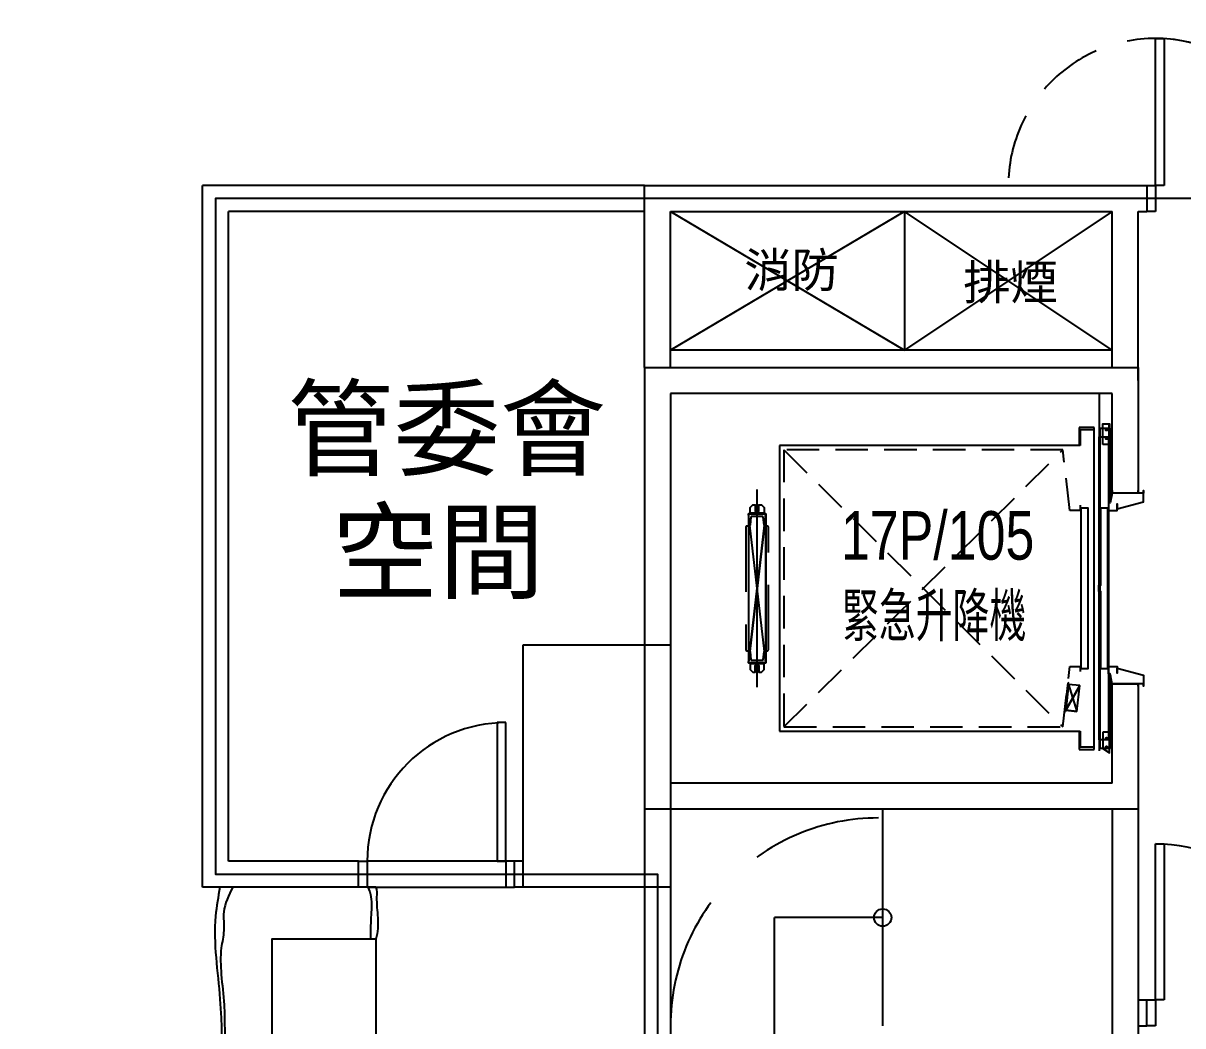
# Model space of a CAD drawing. Header units: millimetres. Extents: x -3377 to 119122, y -22007 to 15479.
# Drawn here: x 28577 to 29246, y 9129 to 9708 of the extents above; entities that cross this region are included whole.
import ezdxf
from ezdxf.enums import TextEntityAlignment as Align

# ---------------------------------------------------------------- set-up
doc = ezdxf.new("R2010")
doc.units = ezdxf.units.MM
doc.header["$LTSCALE"] = 150
doc.header["$MEASUREMENT"] = 0
for name, pattern in [('CENTER', [2, 1.25, -0.25, 0.25, -0.25]), ('CONTINOUS', [0]), ('DIVIDE2', [15.875, 6.35, -3.175, 0, -3.175, 0, -3.175]), ('DOT', [0.25, 0, -0.25]), ('HIDDEN', [0.375, 0.25, -0.125]), ('HIDDEN2', [0.1875, 0.125, -0.0625]), ('HIDDENX2', [0.75, 0.5, -0.25]), ('PHANTOM2', [31.75, 15.875, -3.175, 3.175, -3.175, 3.175, -3.175])]:
    doc.linetypes.add(name, pattern=pattern)
doc.layers.get('0').update_dxf_attribs({"plot": 0})
for name, color, linetype, plot in [('AREA', 3, 'Continuous', False), ('FUNITURE', 9, 'Continuous', False), ('S-ARCH', 252, 'Continuous', False)]:
    doc.layers.add(name, color=color, linetype=linetype, plot=plot)
for name, color, linetype in [('BEAM', 251, 'DOT'), ('CENTER', 1, 'CENTER'), ('COL', 1, 'Continuous'), ('E-TXT', 7, 'Continuous'), ('HIDDEN', 2, 'HIDDEN'), ('OPEN', 4, 'Continuous'), ('STAIR', 4, 'Continuous'), ('TEXT', 2, 'Continuous'), ('WALL', 2, 'Continuous')]:
    doc.layers.add(name, color=color, linetype=linetype)
doc.styles.add('CHINESET', font='c2.shx', dxfattribs={"bigfont": 'china.shx'})
doc.styles.add('HH', font='')
doc.styles.get('HH').set_extended_font_data('Microsoft JhengHei')

# ---------------------------------------------------------------- blocks, each defined once
blk = doc.blocks.new('A$C704E4F0D')
at = {"color": 252}
for p, q in [((-360, 120), (-495, 40)), ((-495, 120), (-360, 40)), ((-240, 120), (-360, 40)), ((-240, 40), (-360, 120)), ((-360, 120), (-360, 40)), ((-240, 40), (-495, 40))]:
    blk.add_line(p, q, dxfattribs=at)
at = {"color": 252, "ltscale": 10}
for p, q in [((-241.85, -14.5), (-241.85, -2.5)), ((-241.85, -180.5), (-241.85, -192.5))]:
    blk.add_line(p, q, dxfattribs=at)
at = {"color": 252, "linetype": 'HIDDEN2'}
for p, q in [((-429.5, -17.5), (-268.5, -177.5)), ((-429.5, -177.5), (-268.5, -17.5))]:
    blk.add_line(p, q, dxfattribs=at)
at = {"color": 252, "linetype": 'PHANTOM2'}
blk.add_lwpolyline([(-250.5, -97.5), (-250.5, -6), (-258.5, -6), (-258.5, -15), (-432, -15), (-432, -180), (-258.5, -180), (-258.5, -189), (-250.5, -189), (-250.5, -97.5)], dxfattribs=at)
at = {"color": 252, "linetype": 'DIVIDE2'}
for points in [[(-259.1, -180), (-259.1, -190.4), (-250.5, -190.4), (-250.5, -4.6), (-259.1, -4.6), (-259.1, -15)], [(-241.03, -147.69333), (-241.03, -190), (-247.03, -190), (-247.03, -5), (-241.03, -5), (-241.03, -47.30667)]]:
    blk.add_lwpolyline(points, dxfattribs=at)
at = {"color": 252, "ltscale": 10}
for points in [[(-245.53, -14.5), (-245.53, -2.5), (-241.53, -2.5), (-241.53, -14.5)], [(-258, -144), (-258, -51), (-254.2, -51), (-254.2, -144)], [(-245.53, -180.5), (-245.53, -190), (-241.53, -192.5), (-241.53, -180.5)]]:
    blk.add_lwpolyline(points, close=True, dxfattribs=at)
at = {"color": 252, "linetype": 'PHANTOM2'}
blk.add_lwpolyline([(-247.5, -185), (-247.5, -10), (-242.2, -10), (-242.2, -185)], close=True, dxfattribs=at)
at = {"color": 252, "linetype": 'HIDDEN2'}
for points in [[(-258.5, -49.5), (-258.5, -52.5), (-264.5, -52.5), (-268.5, -17.5), (-429.5, -17.5), (-429.5, -177.5), (-268.5, -177.5), (-264.5, -142.5), (-258.5, -142.5), (-258.5, -145.5)], [(-265.20505, -152.87701), (-265.12026, -152.13182), (-265.61705, -152.07529), (-267.48241, -168.46951), (-266.98562, -168.52604), (-266.90083, -167.78085)], [(-260.4425, -168.51569), (-266.90083, -167.78085), (-258.74672, -153.61185), (-266.90083, -167.78085), (-260.4425, -168.51569), (-258.74672, -153.61185), (-265.20505, -152.87701), (-266.90083, -167.78085), (-265.20505, -152.87701), (-260.4425, -168.51569)]]:
    blk.add_lwpolyline(points, dxfattribs=at)
at = {"color": 252, "ltscale": 10}
for points in [[(-240, -41), (-240, -42.5), (-241.2, -48.1), (-242.2, -48.1), (-242.2, -52.5), (-237.2, -52.5), (-237.2, -48.6), (-237.2, -51.5), (-222, -47.5), (-222, -41), (-222, -42.5), (-225, -42.5), (-225, -41), (-225, -42.5), (-240, -42.5)], [(-247.8, -97.5), (-247.8, -95.7), (-246.7, -95.7), (-246.7, -51), (-242.7, -51), (-242.7, -144), (-246.7, -144), (-246.7, -99.3), (-247.8, -99.3), (-247.8, -97.5)], [(-450, -54.5), (-440, -54.5), (-450, -140.5), (-440, -54.5), (-450, -54.5), (-450, -140.5), (-440, -140.5), (-440, -54.5), (-440, -140.5), (-450, -54.5)], [(-240, -154), (-240, -152.5), (-241.2, -146.9), (-242.2, -146.9), (-242.2, -142.5), (-237.2, -142.5), (-237.2, -146.4), (-237.2, -143.5), (-222, -147.5), (-222, -154), (-222, -152.5), (-225, -152.5), (-225, -154), (-225, -152.5), (-240, -152.5)]]:
    blk.add_lwpolyline(points, dxfattribs=at)
for points in [[(-441, -54.05), (-449, -54.05), (-449, -50.7), (-447.5, -49.2), (-446.1, -49.2), (-446.1, -52.8, 0.414213562), (-445.9, -53), (-444.1, -53, 0.414213562), (-443.9, -52.8), (-443.9, -49.2), (-442.5, -49.2), (-441, -50.7), (-441, -54.5), (-449, -54.5), (-449, -54.05)], [(-441, -140.95), (-449, -140.95), (-449, -144.3), (-447.5, -145.8), (-446.1, -145.8), (-446.1, -142.2, -0.414213562), (-445.9, -142), (-444.1, -142, -0.414213562), (-443.9, -142.2), (-443.9, -145.8), (-442.5, -145.8), (-441, -144.3), (-441, -140.5), (-449, -140.5), (-449, -140.95)]]:
    blk.add_lwpolyline(points, format="xyb", dxfattribs=at)
for centre in [(-243.33, -6), (-243.33, -6), (-243.33, -11), (-243.33, -11), (-243.33, -184), (-243.33, -184), (-243.33, -189), (-243.33, -189)]:
    blk.add_circle(centre, 0.425, dxfattribs=at)
at = {"color": 252}
blk.add_circle((-372.50049, -287.50088), 5, dxfattribs=at)
at = {"color": 252, "linetype": 'HIDDEN'}
blk.add_arc((-215, 135), 85, 0, 180, dxfattribs=at)
at = {"color": 252, "linetype": 'HIDDENX2'}
blk.add_arc((-375, -350.0035), 120, 89.99666281, 179.99916379, dxfattribs=at)
at = {"layer": 'AREA', "color": 252}
for points in [[(-1377.5, -767.5), (-1377.5, -775), (-1577.5, -775), (-1577.5, -90), (-1472.5, -90), (-1472.5, 557.5), (-757.5, 557.5), (-757.5, 352.5), (247.5, 352.5), (247.5, 127.5), (-757.5, 127.5), (-757.5, -262.5), (-502.5, -262.5), (-502.5, -760), (-502.5, -767.5)], [(-1377.5, -767.5), (-1377.5, -135), (-1472.5, -135), (-1472.5, 557.5), (-757.5, 557.5), (-757.5, 352.5), (247.5, 352.5), (247.5, 127.5), (-757.5, 127.5), (-757.5, -262.5), (-502.5, -262.5), (-502.5, -767.5)]]:
    blk.add_lwpolyline(points, close=True, dxfattribs=at)
at = {"layer": 'BEAM', "color": 252, "linetype": 'HIDDEN'}
blk.add_line((-247.5, 15), (-247.5, -210), dxfattribs=at)
at = {"layer": 'CENTER', "color": 252}
blk.add_line((-445, -154.57688), (-445, -40.42312), dxfattribs=at)
at = {"layer": 'COL', "color": 252}
blk.add_lwpolyline([(-580, -130), (-495, -130), (-495, -270), (-580, -270)], close=True, dxfattribs=at)
at = {"layer": 'FUNITURE', "color": 252}
for p, q in [((-372.50024, -350.00175), (-372.50024, -225)), ((-372.50024, -287.50088), (-434.99999, -287.50088))]:
    blk.add_line(p, q, dxfattribs=at)
at = {"layer": 'FUNITURE', "color": 252, "lineweight": -2}
for points in [[(-665, -270), (-755, -270)], [(-665, -300), (-725, -300), (-725, -625), (-665, -625)], [(-665, -300), (-665, -625)]]:
    blk.add_lwpolyline(points, dxfattribs=at)
for points in [[(-755, -270), (-757.55407, -286.68254, 0), (-755, -334.62622), (-754.20815, -420.85133, 0), (-753.6481, -437.62622), (-754.3103, -452.1409, 0), (-754.3103, -517.41594, 0), (-755, -524.97373), (-753.71404, -603.97024, 0), (-755, -506.93193, 0), (-754.51994, -543.303, 0), (-756.45836, -570.3619, 0), (-754.55676, -592.79627, 0), (-755, -645.99736, 0), (-757.51131, -602.93895, 0), (-755.74749, -625.87889, 0), (-756.93109, -643.74854, 0), (-757.09737, -649.31268, 0), (-755, -660)], [(-747.60237, -270), (-752.76678, -284.25105, 0), (-752.76678, -294.99201, 0), (-754.21348, -305.01052, 0), (-754.21348, -320.32604, 0), (-752.66166, -337.92255, 0), (-752.66166, -419.20594, 0), (-750.61277, -436.79808, 0), (-752.72461, -479.38172, 0), (-751.56654, -488.01459, 0), (-748.62801, -502.78792, 0), (-751.4739, -515.20815, 0), (-751.4739, -525.95431, 0), (-748.89288, -557.04722, 0), (-753.05066, -576.01899, 0), (-751.48637, -602.12955, 0), (-751.42757, -477.96357, 0), (-751.67285, -488.03117, 0), (-752.21744, -497.54874, 0), (-751.89021, -508.95207, 0), (-751.8332, -539.5902, 0), (-751.71204, -555.47412, 0), (-751.71264, -561.47365, 0), (-752.62068, -571.24524, 0), (-753.00374, -582.56389, 0), (-753.00374, -588.45553, 0), (-750.12163, -605.90154, 0), (-751.36997, -630.4298, 0), (-755.58713, -563.30795, 0), (-755.58713, -586.77643, 0), (-753.55902, -609.15207, 0), (-751.87002, -620.36638, 0), (-754.17844, -642.6161, 0), (-754.17844, -660, 0)]]:
    blk.add_spline(points, degree=3, dxfattribs=at)
for points in [[(-669.44026, -270), (-668.82769, -271.82465, 0), (-666.93292, -277.46859, 0), (-668.1232, -287.71094, 0), (-668.12826, -295.84996, 0), (-668.02881, -300, 0)], [(-665, -270), (-664.38743, -271.82465, 0), (-664.88806, -277.88012, 0), (-663.68294, -287.71094, 0), (-663.688, -295.84996, 0), (-665, -300)]]:
    blk.add_open_spline(points, degree=3, knots=[0, 0, 0, 0, 5.730515618, 17.725466297, 30.207894944, 30.207894944, 30.207894944, 30.207894944], dxfattribs=at)
at = {"layer": 'HIDDEN', "color": 252}
blk.add_lwpolyline([(-451.5, -62), (-451.5, -133, 0.414213562), (-451, -133.5), (-449.55249, -133.5, -0.385313586), (-449.05497, -133.95025), (-448.59502, -138.54975, 0.385313586), (-448.09751, -139), (-441.90249, -139, 0.385313586), (-441.40497, -138.54975), (-440.94502, -133.95025, -0.385313586), (-440.44751, -133.5), (-439, -133.5, 0.414213562), (-438.5, -133), (-438.5, -62, 0.414213562), (-439, -61.5), (-440.44751, -61.5, -0.385313586), (-440.94502, -61.04975), (-441.40497, -56.45025, 0.385313586), (-441.90249, -56), (-448.09751, -56, 0.385313586), (-448.59502, -56.45025), (-449.05497, -61.04975, -0.385313586), (-449.55249, -61.5), (-451, -61.5, 0.414213562), (-451.5, -62, 1)], format="xyb", dxfattribs=at)
at = {"layer": 'OPEN', "color": 252, "linetype": 'Continuous'}
for p, q in [((-215, 135), (-215, 220)), ((-215, 220), (-210, 220)), ((-210, 220), (-210, 135)), ((-220, 135), (-215, 135)), ((-215, 135), (-215, 120)), ((-210, 135), (-215, 135)), ((-215, 120), (-220, 120)), ((-590, -175), (-595, -175)), ((-595, -175), (-595, -255)), ((-590, -255), (-590, -175)), ((-215, -335), (-215, -245)), ((-215, -245), (-210, -245)), ((-210, -245), (-210, -335)), ((-675, -255), (-670, -255)), ((-670, -255), (-670, -270)), ((-590, -255), (-670, -255)), ((-595, -255), (-590, -255)), ((-585, -255), (-590, -255)), ((-590, -255), (-590, -270)), ((-670, -270), (-675, -270)), ((-670, -270), (-590, -270)), ((-590, -270), (-585, -270)), ((-220, -335), (-215, -335)), ((-215, -335), (-215, -350)), ((-210, -335), (-215, -335)), ((-215, -350), (-220, -350))]:
    blk.add_line(p, q, dxfattribs=at)
for centre, radius, start, end in [((-215, 135), 85, 0, 90), ((-590, -255), 80, 90, 180), ((-215, -335), 90, 0, 90)]:
    blk.add_arc(centre, radius, start, end, dxfattribs=at)
at = {"layer": 'STAIR', "color": 252, "linetype": 'CONTINOUS'}
for p, q in [((-372.50024, -350.00175), (-372.50024, -225)), ((-434.99999, -518.00175), (-434.99999, -287.50088)), ((-372.50024, -287.50088), (-434.99999, -287.50088))]:
    blk.add_line(p, q, dxfattribs=at)
at = {"layer": 'WALL', "color": 252}
for p, q in [((-510, 135), (-765, 135)), ((-765, -270), (-765, 135)), ((-510, 30), (-510, 135)), ((-510, 135), (-220, 135)), ((-220, 135), (-220, 120)), ((-510, 120), (-750, 120)), ((-750, -255), (-750, 120)), ((-495, 30), (-495, 120)), ((-495, 120), (-240, 120)), ((-495, 120), (-240, 120)), ((-240, 30), (-240, 120)), ((-225, 22.5), (-225, 120)), ((-225, 120), (-220, 120)), ((-510, 30), (-225, 30)), ((-510, 30), (-510, -225)), ((-225, 30), (-225, -42.5)), ((-510, 22.5), (-510, -232.5)), ((-240, 15), (-495, 15)), ((-495, 15), (-495, -210)), ((-240, -42.5), (-240, 15)), ((-225, -42.5), (-240, -42.5)), ((-240, -152.5), (-225, -152.5)), ((-240, -210), (-240, -152.5)), ((-225, -152.5), (-225, -225)), ((-225, -160), (-225, -730)), ((-510, -207.5), (-510, -675)), ((-495, -207.5), (-495, -675)), ((-240, -210), (-495, -210)), ((-225, -225), (-510, -225)), ((-240, -225), (-240, -225)), ((-225, -225), (-240, -225)), ((-240, -225), (-240, -715)), ((-225, -225), (-225, -225)), ((-240, -230), (-240, -230)), ((-225, -230), (-225, -230)), ((-675, -255), (-750, -255)), ((-675, -270), (-675, -255)), ((-580, -255), (-585, -255)), ((-585, -270), (-585, -255)), ((-675, -270), (-765, -270)), ((-580, -270), (-585, -270)), ((-225, -335), (-220, -335)), ((-220, -350), (-220, -335)), ((-225, -350), (-220, -350))]:
    blk.add_line(p, q, dxfattribs=at)
at = {"layer": 'E-TXT', "color": 252, "style": 'CHINESET', "width": 0.8}
blk.add_text('17P/105', height=28, dxfattribs=at).set_placement((-284.9884, -80.90812), align=Align.RIGHT)
blk.add_text('緊急升降機', height=28, dxfattribs=at).set_placement((-342.7881, -112.49886), align=Align.MIDDLE)
at = {"layer": 'TEXT', "color": 252, "style": 'HH'}
for s, height, p in [('消防', 20, (-452.36844, 76.34829)), ('排煙', 20, (-326.03595, 69.29)), ('管委會', 45, (-716.23819, -27.81457)), ('空間', 45, (-690.30631, -98.72964))]:
    blk.add_text(s, height=height, dxfattribs=at).set_placement(p)
blk = doc.blocks.new('2021-1102')
blk.add_blockref('A$C704E4F0D', (17334.93, -6040.97))

msp = doc.modelspace()

# ---------------------------------------------------------------- block references
at = {"layer": 'S-ARCH'}
msp.add_blockref('2021-1102', (12110.4, 15520.27), dxfattribs=at)

doc.saveas('drawing.dxf')
